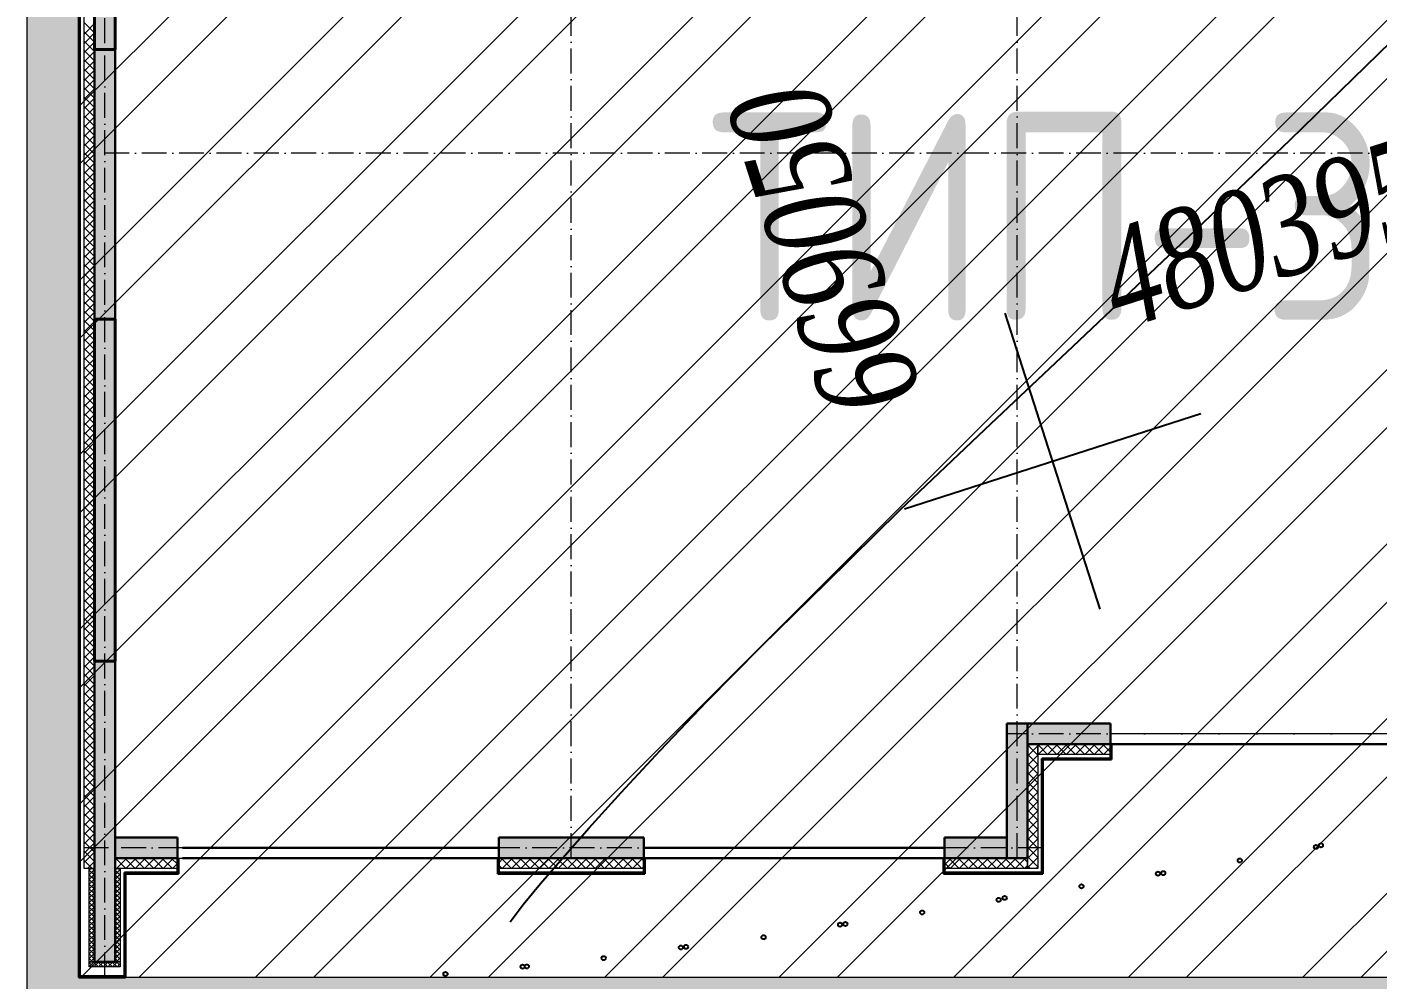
# Model space of a CAD drawing. Header units: millimetres. Extents: x 1353783 to 6492029790, y -7276956 to -512500.
# Drawn here: x 9984862 to 9987467, y -2826985 to -2825148 of the extents above; entities that cross this region are included whole.
import ezdxf
from ezdxf.enums import TextEntityAlignment as Align

# ---------------------------------------------------------------- set-up
doc = ezdxf.new("R2010")
doc.units = ezdxf.units.MM
for name, pattern in [('( Dashed )', [0.75, 0.5, -0.25]), ('ACAD_ISO10W100', [18, 12, -3, 0, -3]), ('CONTI', [0]), ('осевая', [50.8, 31.75, -6.35, 6.35, -6.35])]:
    doc.linetypes.add(name, pattern=pattern)
doc.layers.get('0').update_dxf_attribs({"lineweight": 5})
for name, color, linetype, lineweight in [('!A-DIAFRAGM типовой', 142, 'Continuous', 0), ('7земля', 7, 'Continuous', 30), ('DIAFRAGM', 46, 'Continuous', 30), ('Hatch', 254, 'Continuous', 5), ('INSULATION', 81, 'Continuous', 5), ('Room_name', 250, 'Continuous', 20), ('Room_number', 250, 'Continuous', 13), ('Ар-окна', 5, 'Continuous', 9), ('ГП-Тратуар', 3, 'Continuous', 5), ('оси', 231, 'осевая', 9)]:
    doc.layers.add(name, color=color, linetype=linetype, lineweight=lineweight)
for name, color, linetype in [('GORIZUNKNOWN', 32, 'CONTI'), ('SETKR', 7, 'CONTI'), ('SIT_LРЕЛЬЕФ', 7, 'CONTI'), ('Заливка', 7, 'Continuous'), ('РЕЛЬЕФ', 7, 'CONTI')]:
    doc.layers.add(name, color=color, linetype=linetype)
doc.styles.add('ISOCPEUR', font='', dxfattribs={"width": 0.85})
doc.styles.add('SHRFT', font='', dxfattribs={"width": 0.75})
doc.styles.get('ISOCPEUR').set_extended_font_data('ISOCPEUR')
doc.styles.get('SHRFT').set_extended_font_data('Times New Roman Cyr', italic=True)

# ---------------------------------------------------------------- blocks, each defined once
blk = doc.blocks.new('амвамвам')
at = {"lineweight": 30, "ltscale": 100, "true_color": 0x939598}
h = blk.add_hatch(color=252, dxfattribs=at)
h.dxf.hatch_style = 1
h.paths.add_polyline_path([(9894780, -3525392), (9894780, -3524892), (9899130, -3524892), (9899130, -3525392)], flags=17)
h.paths.add_polyline_path([(9891980, -3525392), (9891980, -3524892), (9880530, -3524892), (9880530, -3539792), (9906030, -3539792), (9906530, -3539792), (9906530, -3522392), (9906030, -3522392), (9906030, -3539292), (9881030, -3539292), (9881030, -3525392)])
at = {"color": 251, "lineweight": 15, "ltscale": 100, "true_color": 0x636466}
blk.add_lwpolyline([(9891980, -3525392), (9891980, -3524892), (9880530, -3524892), (9880530, -3539792), (9906030, -3539792), (9906530, -3539792), (9906530, -3522392), (9906030, -3522392), (9906030, -3539292), (9881030, -3539292), (9881030, -3525392)], close=True, dxfattribs=at)
blk = doc.blocks.new('ТИП-3')
at = {"layer": '!A-DIAFRAGM типовой', "lineweight": 0, "ltscale": 100, "true_color": 0x000000}
h = blk.add_hatch(color=18, dxfattribs=at)
h.dxf.hatch_style = 1
h.paths.add_polyline_path([(10387614, -2871481), (10387814, -2871481), (10387814, -2868581), (10387614, -2868581)])
h = blk.add_hatch(color=18, dxfattribs=at)
h.dxf.hatch_style = 1
h.paths.add_polyline_path([(10378814, -2870881), (10379014, -2870881), (10379014, -2869581), (10378814, -2869581)])
h = blk.add_hatch(color=18, dxfattribs=at)
h.dxf.hatch_style = 1
h.paths.add_polyline_path([(10379014, -2869581), (10379014, -2869781), (10379614, -2869781), (10379614, -2869581)])
h = blk.add_hatch(color=18, dxfattribs=at)
h.dxf.hatch_style = 1
h.paths.add_polyline_path([(10382514, -2869581), (10382514, -2869781), (10383914, -2869781), (10383914, -2869581)])
h = blk.add_hatch(color=18, dxfattribs=at)
h.dxf.hatch_style = 1
h.paths.add_polyline_path([(10387014, -2869581), (10387014, -2869781), (10387614, -2869781), (10387614, -2869581)])
h = blk.add_hatch(color=18, dxfattribs=at)
h.dxf.hatch_style = 1
h.paths.add_polyline_path([(10378014, -2870681), (10378014, -2870881), (10378814, -2870881), (10378814, -2870681)])
h = blk.add_hatch(color=18, dxfattribs=at)
h.dxf.hatch_style = 1
h.paths.add_polyline_path([(10387814, -2874781), (10387614, -2874781), (10387614, -2877381), (10387814, -2877381)])
at = {"layer": 'Hatch', "lineweight": 40, "ltscale": 0.5, "true_color": 0x000000}
for points in [[(10387814, -2874781), (10387614, -2874781), (10387614, -2871481), (10387814, -2871481)], [(10387814, -2879881), (10387614, -2879881), (10387614, -2877381), (10387814, -2877381)]]:
    blk.add_hatch(color=18, dxfattribs=at).paths.add_polyline_path(points)
at = {"layer": '7земля', "color": 18, "linetype": '( Dashed )', "lineweight": 20, "ltscale": 700, "true_color": 0x000000}
blk.add_line((10363414, -2868431), (10387514, -2868431), dxfattribs=at)
at = {"layer": '7земля', "color": 18, "lineweight": 30, "ltscale": 100, "true_color": 0x000000}
for p, q in [((10387514, -2869431), (10387514, -2868431)), ((10387514, -2868431), (10387964, -2868431)), ((10387524, -2869441), (10387524, -2868441)), ((10387524, -2868441), (10387954, -2868441)), ((10387954, -2868441), (10387954, -2882321)), ((10387964, -2868431), (10387964, -2882331)), ((10378664, -2870531), (10378664, -2869431)), ((10378664, -2869431), (10379624, -2869431)), ((10378674, -2870541), (10378674, -2869441)), ((10378674, -2869441), (10379614, -2869441)), ((10379614, -2869441), (10379614, -2869581)), ((10379624, -2869431), (10379624, -2869581)), ((10383924, -2869431), (10382504, -2869431)), ((10382504, -2869431), (10382504, -2869581)), ((10383914, -2869441), (10382514, -2869441)), ((10382514, -2869441), (10382514, -2869581)), ((10383914, -2869581), (10383914, -2869441)), ((10383924, -2869581), (10383924, -2869431)), ((10387004, -2869581), (10387004, -2869431)), ((10387004, -2869431), (10387514, -2869431)), ((10387014, -2869581), (10387014, -2869441)), ((10387014, -2869441), (10387524, -2869441)), ((10379614, -2869581), (10379664, -2869581)), ((10382464, -2869581), (10379664, -2869581)), ((10382514, -2869581), (10382464, -2869581)), ((10383914, -2869581), (10383964, -2869581)), ((10386964, -2869581), (10383964, -2869581)), ((10379664, -2869681), (10379614, -2869681)), ((10379664, -2869681), (10382464, -2869681)), ((10382464, -2869681), (10382514, -2869681)), ((10383964, -2869681), (10383914, -2869681)), ((10383964, -2869681), (10386964, -2869681)), ((10378004, -2870681), (10378004, -2870531)), ((10378004, -2870531), (10378664, -2870531)), ((10378014, -2870681), (10378014, -2870541)), ((10378014, -2870541), (10378674, -2870541)), ((10377964, -2870681), (10375164, -2870681)), ((10378014, -2870681), (10377964, -2870681))]:
    blk.add_line(p, q, dxfattribs=at)
at = {"layer": 'DIAFRAGM', "color": 18, "ltscale": 0.5, "true_color": 0x000000}
for p, q in [((10387814, -2868581), (10387614, -2868581)), ((10387614, -2868581), (10387614, -2871481)), ((10387814, -2871481), (10387814, -2868581)), ((10379014, -2869581), (10378814, -2869581)), ((10378814, -2869581), (10378814, -2870881)), ((10379014, -2870881), (10379014, -2869581)), ((10379014, -2869581), (10379014, -2869781)), ((10379614, -2869581), (10379014, -2869581)), ((10379614, -2869781), (10379614, -2869581)), ((10382514, -2869581), (10382514, -2869781)), ((10383914, -2869581), (10382514, -2869581)), ((10383914, -2869781), (10383914, -2869581)), ((10387014, -2869581), (10387014, -2869781)), ((10387614, -2869581), (10387014, -2869581)), ((10387614, -2869781), (10387614, -2869581)), ((10379014, -2869781), (10379614, -2869781)), ((10382514, -2869781), (10383914, -2869781)), ((10383314, -2869781), (10383114, -2869781)), ((10387014, -2869781), (10387614, -2869781)), ((10378014, -2870681), (10378014, -2870881)), ((10378814, -2870681), (10378014, -2870681)), ((10378814, -2870881), (10378814, -2870681)), ((10378014, -2870881), (10378814, -2870881)), ((10378814, -2870881), (10379014, -2870881)), ((10387614, -2871481), (10387814, -2871481)), ((10387814, -2874781), (10387614, -2874781)), ((10387614, -2874781), (10387614, -2877381)), ((10387814, -2877381), (10387814, -2874781)), ((10387614, -2876481), (10387614, -2876281)), ((10387614, -2877381), (10387814, -2877381))]:
    blk.add_line(p, q, dxfattribs=at)
at = {"layer": 'Hatch', "color": 18, "lineweight": 40, "ltscale": 0.5, "true_color": 0x000000}
for p, q in [((10387614, -2874781), (10387614, -2871481)), ((10387614, -2871481), (10387814, -2871481)), ((10387814, -2871481), (10387814, -2874781)), ((10387614, -2873541), (10387614, -2873441)), ((10387814, -2874781), (10387614, -2874781)), ((10387614, -2879881), (10387614, -2877381)), ((10387614, -2877381), (10387814, -2877381)), ((10387814, -2877381), (10387814, -2879881))]:
    blk.add_line(p, q, dxfattribs=at)
at = {"layer": 'INSULATION', "color": 18, "linetype": 'Continuous', "ltscale": 0.5, "true_color": 0x000000}
for p, q in [((10387564, -2868563), (10387596, -2868531)), ((10387591, -2868581), (10387641, -2868531)), ((10387596, -2868531), (10387646, -2868581)), ((10387636, -2868581), (10387686, -2868531)), ((10387641, -2868531), (10387691, -2868581)), ((10387681, -2868581), (10387731, -2868531)), ((10387686, -2868531), (10387736, -2868581)), ((10387726, -2868581), (10387776, -2868531)), ((10387731, -2868531), (10387781, -2868581)), ((10387771, -2868581), (10387821, -2868531)), ((10387776, -2868531), (10387826, -2868581)), ((10387816, -2868581), (10387864, -2868532)), ((10387821, -2868531), (10387864, -2868574)), ((10387564, -2868544), (10387601, -2868581)), ((10387601, -2868581), (10387564, -2868618)), ((10387564, -2868608), (10387614, -2868658)), ((10387614, -2868613), (10387564, -2868663)), ((10387564, -2868653), (10387614, -2868703)), ((10387614, -2868658), (10387564, -2868708)), ((10387582, -2868581), (10387614, -2868613)), ((10387851, -2868581), (10387814, -2868618)), ((10387814, -2868608), (10387864, -2868658)), ((10387864, -2868613), (10387814, -2868663)), ((10387814, -2868653), (10387864, -2868703)), ((10387864, -2868658), (10387814, -2868708)), ((10387832, -2868581), (10387864, -2868613)), ((10387861, -2868581), (10387864, -2868577)), ((10387564, -2868698), (10387614, -2868748)), ((10387614, -2868703), (10387564, -2868753)), ((10387564, -2868742), (10387614, -2868792)), ((10387614, -2868748), (10387564, -2868798)), ((10387564, -2868787), (10387614, -2868837)), ((10387614, -2868792), (10387564, -2868842)), ((10387814, -2868698), (10387864, -2868748)), ((10387864, -2868703), (10387814, -2868753)), ((10387814, -2868742), (10387864, -2868792)), ((10387864, -2868748), (10387814, -2868798)), ((10387814, -2868787), (10387864, -2868837)), ((10387864, -2868792), (10387814, -2868842)), ((10387564, -2868832), (10387614, -2868882)), ((10387614, -2868837), (10387564, -2868887)), ((10387564, -2868877), (10387614, -2868927)), ((10387614, -2868882), (10387564, -2868932)), ((10387564, -2868922), (10387614, -2868972)), ((10387614, -2868927), (10387564, -2868977)), ((10387814, -2868832), (10387864, -2868882)), ((10387864, -2868837), (10387814, -2868887)), ((10387814, -2868877), (10387864, -2868927)), ((10387864, -2868882), (10387814, -2868932)), ((10387814, -2868922), (10387864, -2868972)), ((10387864, -2868927), (10387814, -2868977)), ((10387564, -2868967), (10387614, -2869017)), ((10387614, -2868972), (10387564, -2869022)), ((10387564, -2869012), (10387614, -2869062)), ((10387614, -2869017), (10387564, -2869067)), ((10387564, -2869057), (10387614, -2869107)), ((10387614, -2869062), (10387564, -2869112)), ((10387814, -2868967), (10387864, -2869017)), ((10387864, -2868972), (10387814, -2869022)), ((10387814, -2869012), (10387864, -2869062)), ((10387864, -2869017), (10387814, -2869067)), ((10387814, -2869057), (10387864, -2869107)), ((10387864, -2869062), (10387814, -2869112)), ((10387564, -2869102), (10387614, -2869152)), ((10387614, -2869107), (10387564, -2869157)), ((10387564, -2869147), (10387614, -2869197)), ((10387614, -2869152), (10387564, -2869202)), ((10387564, -2869191), (10387614, -2869241)), ((10387814, -2869102), (10387864, -2869152)), ((10387864, -2869107), (10387814, -2869157)), ((10387814, -2869147), (10387864, -2869197)), ((10387864, -2869152), (10387814, -2869202)), ((10387814, -2869191), (10387864, -2869241)), ((10387614, -2869197), (10387564, -2869247)), ((10387564, -2869236), (10387614, -2869286)), ((10387614, -2869241), (10387564, -2869291)), ((10387564, -2869281), (10387614, -2869331)), ((10387614, -2869286), (10387564, -2869336)), ((10387864, -2869197), (10387814, -2869247)), ((10387814, -2869236), (10387864, -2869286)), ((10387864, -2869241), (10387814, -2869291)), ((10387814, -2869281), (10387864, -2869331)), ((10387864, -2869286), (10387814, -2869336)), ((10387564, -2869326), (10387614, -2869376)), ((10387614, -2869331), (10387564, -2869381)), ((10387564, -2869371), (10387614, -2869421)), ((10387614, -2869376), (10387564, -2869426)), ((10387564, -2869416), (10387614, -2869466)), ((10387614, -2869421), (10387564, -2869471)), ((10387814, -2869326), (10387864, -2869376)), ((10387864, -2869331), (10387814, -2869381)), ((10387814, -2869371), (10387864, -2869421)), ((10387864, -2869376), (10387814, -2869426)), ((10387814, -2869416), (10387864, -2869466)), ((10387864, -2869421), (10387814, -2869471)), ((10378714, -2869497), (10378731, -2869481)), ((10378714, -2869587), (10378814, -2869487)), ((10378814, -2869597), (10378714, -2869497)), ((10378714, -2869677), (10378814, -2869577)), ((10378814, -2869508), (10378788, -2869481)), ((10378814, -2869509), (10378842, -2869481)), ((10378814, -2869543), (10378852, -2869581)), ((10378832, -2869581), (10378932, -2869481)), ((10378842, -2869481), (10378942, -2869581)), ((10378922, -2869581), (10379022, -2869481)), ((10378932, -2869481), (10379032, -2869581)), ((10379011, -2869581), (10379111, -2869481)), ((10379022, -2869481), (10379122, -2869581)), ((10379101, -2869581), (10379201, -2869481)), ((10379111, -2869481), (10379211, -2869581)), ((10379191, -2869581), (10379291, -2869481)), ((10379201, -2869481), (10379301, -2869581)), ((10379281, -2869581), (10379381, -2869481)), ((10379291, -2869481), (10379391, -2869581)), ((10379371, -2869581), (10379471, -2869481)), ((10379381, -2869481), (10379481, -2869581)), ((10379460, -2869581), (10379560, -2869481)), ((10379471, -2869481), (10379571, -2869581)), ((10379550, -2869581), (10379614, -2869517)), ((10379560, -2869481), (10379614, -2869535)), ((10382514, -2869500), (10382534, -2869481)), ((10382514, -2869551), (10382544, -2869581)), ((10382524, -2869581), (10382624, -2869481)), ((10382534, -2869481), (10382634, -2869581)), ((10382613, -2869581), (10382713, -2869481)), ((10382624, -2869481), (10382724, -2869581)), ((10382703, -2869581), (10382803, -2869481)), ((10382713, -2869481), (10382813, -2869581)), ((10382793, -2869581), (10382893, -2869481)), ((10382803, -2869481), (10382903, -2869581)), ((10382883, -2869581), (10382983, -2869481)), ((10382893, -2869481), (10382993, -2869581)), ((10382973, -2869581), (10383073, -2869481)), ((10382983, -2869481), (10383083, -2869581)), ((10383062, -2869581), (10383162, -2869481)), ((10383073, -2869481), (10383173, -2869581)), ((10383152, -2869581), (10383252, -2869481)), ((10383162, -2869481), (10383262, -2869581)), ((10383242, -2869581), (10383342, -2869481)), ((10383252, -2869481), (10383352, -2869581)), ((10383332, -2869581), (10383432, -2869481)), ((10383342, -2869481), (10383442, -2869581)), ((10383422, -2869581), (10383522, -2869481)), ((10383432, -2869481), (10383532, -2869581)), ((10383511, -2869581), (10383611, -2869481)), ((10383522, -2869481), (10383622, -2869581)), ((10383601, -2869581), (10383701, -2869481)), ((10383611, -2869481), (10383711, -2869581)), ((10383691, -2869581), (10383791, -2869481)), ((10383701, -2869481), (10383801, -2869581)), ((10383781, -2869581), (10383881, -2869481)), ((10383791, -2869481), (10383891, -2869581)), ((10383871, -2869581), (10383914, -2869537)), ((10383881, -2869481), (10383914, -2869514)), ((10387014, -2869529), (10387062, -2869481)), ((10387014, -2869523), (10387073, -2869581)), ((10387052, -2869581), (10387152, -2869481)), ((10387062, -2869481), (10387162, -2869581)), ((10387142, -2869581), (10387242, -2869481)), ((10387152, -2869481), (10387252, -2869581)), ((10387232, -2869581), (10387332, -2869481)), ((10387242, -2869481), (10387342, -2869581)), ((10387322, -2869581), (10387422, -2869481)), ((10387332, -2869481), (10387432, -2869581)), ((10387411, -2869581), (10387511, -2869481)), ((10387422, -2869481), (10387522, -2869581)), ((10387501, -2869581), (10387601, -2869481)), ((10387511, -2869481), (10387611, -2869581)), ((10387564, -2869461), (10387584, -2869481)), ((10387591, -2869581), (10387614, -2869558)), ((10387614, -2869466), (10387599, -2869481)), ((10387601, -2869481), (10387614, -2869494)), ((10387814, -2869461), (10387834, -2869481)), ((10387814, -2869548), (10387882, -2869481)), ((10387814, -2869638), (10387914, -2869538)), ((10387914, -2869648), (10387814, -2869548)), ((10387914, -2869559), (10387837, -2869481)), ((10387864, -2869466), (10387849, -2869481)), ((10378814, -2869687), (10378714, -2869587)), ((10378714, -2869767), (10378814, -2869667)), ((10378814, -2869777), (10378714, -2869677)), ((10387814, -2869728), (10387914, -2869628)), ((10387914, -2869738), (10387814, -2869638)), ((10378714, -2869857), (10378814, -2869757)), ((10378814, -2869867), (10378714, -2869767)), ((10387814, -2869818), (10387914, -2869718)), ((10387914, -2869828), (10387814, -2869728)), ((10387814, -2869908), (10387914, -2869808)), ((10387914, -2869918), (10387814, -2869818)), ((10378714, -2869946), (10378814, -2869846)), ((10378814, -2869957), (10378714, -2869857)), ((10378714, -2870036), (10378814, -2869936)), ((10378814, -2870046), (10378714, -2869946)), ((10387814, -2869997), (10387914, -2869897)), ((10387914, -2870008), (10387814, -2869908)), ((10378714, -2870126), (10378814, -2870026)), ((10378814, -2870136), (10378714, -2870036)), ((10387814, -2870087), (10387914, -2869987)), ((10387914, -2870097), (10387814, -2869997)), ((10387814, -2870177), (10387914, -2870077)), ((10387914, -2870187), (10387814, -2870087)), ((10378714, -2870216), (10378814, -2870116)), ((10378814, -2870226), (10378714, -2870126)), ((10378714, -2870306), (10378814, -2870206)), ((10378814, -2870316), (10378714, -2870216)), ((10387814, -2870267), (10387914, -2870167)), ((10387914, -2870277), (10387814, -2870177)), ((10378714, -2870395), (10378814, -2870295)), ((10378814, -2870406), (10378714, -2870306)), ((10387814, -2870357), (10387914, -2870257)), ((10387914, -2870367), (10387814, -2870267)), ((10387814, -2870446), (10387914, -2870346)), ((10387914, -2870457), (10387814, -2870357)), ((10378714, -2870485), (10378814, -2870385)), ((10378814, -2870495), (10378714, -2870395)), ((10378714, -2870575), (10378814, -2870475)), ((10378814, -2870585), (10378714, -2870485)), ((10387814, -2870536), (10387914, -2870436)), ((10387914, -2870546), (10387814, -2870446)), ((10378014, -2870647), (10378081, -2870581)), ((10378014, -2870604), (10378091, -2870681)), ((10378071, -2870681), (10378171, -2870581)), ((10378081, -2870581), (10378181, -2870681)), ((10378160, -2870681), (10378260, -2870581)), ((10378171, -2870581), (10378271, -2870681)), ((10378250, -2870681), (10378350, -2870581)), ((10378260, -2870581), (10378360, -2870681)), ((10378340, -2870681), (10378440, -2870581)), ((10378350, -2870581), (10378450, -2870681)), ((10378430, -2870681), (10378530, -2870581)), ((10378440, -2870581), (10378540, -2870681)), ((10378520, -2870681), (10378620, -2870581)), ((10378530, -2870581), (10378630, -2870681)), ((10378609, -2870681), (10378709, -2870581)), ((10378620, -2870581), (10378714, -2870676)), ((10378709, -2870581), (10378714, -2870586)), ((10378714, -2870665), (10378814, -2870565)), ((10378814, -2870675), (10378714, -2870575)), ((10387814, -2870626), (10387914, -2870526)), ((10387914, -2870636), (10387814, -2870536)), ((10387814, -2870716), (10387914, -2870616)), ((10387914, -2870726), (10387814, -2870626)), ((10378699, -2870681), (10378714, -2870666)), ((10378730, -2870681), (10378714, -2870665)), ((10378788, -2870681), (10378814, -2870655)), ((10387814, -2870806), (10387914, -2870706)), ((10387914, -2870816), (10387814, -2870716)), ((10387814, -2870895), (10387914, -2870795)), ((10387914, -2870906), (10387814, -2870806)), ((10387814, -2870985), (10387914, -2870885)), ((10387914, -2870995), (10387814, -2870895)), ((10387814, -2871075), (10387914, -2870975)), ((10387914, -2871085), (10387814, -2870985)), ((10387814, -2871165), (10387914, -2871065)), ((10387914, -2871175), (10387814, -2871075)), ((10387814, -2871255), (10387914, -2871155)), ((10387914, -2871265), (10387814, -2871165)), ((10387814, -2871344), (10387914, -2871244)), ((10387914, -2871355), (10387814, -2871255)), ((10387814, -2871434), (10387914, -2871334)), ((10387914, -2871444), (10387814, -2871344)), ((10387814, -2871524), (10387914, -2871424)), ((10387914, -2871534), (10387814, -2871434)), ((10387814, -2871614), (10387914, -2871514)), ((10387914, -2871624), (10387814, -2871524)), ((10387814, -2871704), (10387914, -2871604)), ((10387914, -2871714), (10387814, -2871614)), ((10387814, -2871793), (10387914, -2871693)), ((10387914, -2871804), (10387814, -2871704)), ((10387814, -2871883), (10387914, -2871783)), ((10387914, -2871893), (10387814, -2871793)), ((10387814, -2871973), (10387914, -2871873)), ((10387914, -2871983), (10387814, -2871883)), ((10387814, -2872063), (10387914, -2871963)), ((10387914, -2872073), (10387814, -2871973)), ((10387814, -2872153), (10387914, -2872053)), ((10387914, -2872163), (10387814, -2872063)), ((10387814, -2872242), (10387914, -2872142)), ((10387914, -2872253), (10387814, -2872153)), ((10387814, -2872332), (10387914, -2872232)), ((10387914, -2872342), (10387814, -2872242)), ((10387814, -2872422), (10387914, -2872322)), ((10387914, -2872432), (10387814, -2872332)), ((10387814, -2872512), (10387914, -2872412)), ((10387914, -2872522), (10387814, -2872422)), ((10387814, -2872602), (10387914, -2872502)), ((10387914, -2872612), (10387814, -2872512)), ((10387814, -2872691), (10387914, -2872591)), ((10387914, -2872702), (10387814, -2872602)), ((10387814, -2872781), (10387914, -2872681)), ((10387914, -2872791), (10387814, -2872691)), ((10387814, -2872871), (10387914, -2872771)), ((10387914, -2872881), (10387814, -2872781)), ((10387814, -2872961), (10387914, -2872861)), ((10387914, -2872971), (10387814, -2872871)), ((10387814, -2873051), (10387914, -2872951)), ((10387914, -2873061), (10387814, -2872961)), ((10387814, -2873140), (10387914, -2873040)), ((10387914, -2873151), (10387814, -2873051)), ((10387814, -2873230), (10387914, -2873130)), ((10387914, -2873240), (10387814, -2873140)), ((10387814, -2873320), (10387914, -2873220)), ((10387914, -2873330), (10387814, -2873230)), ((10387814, -2873410), (10387914, -2873310)), ((10387914, -2873420), (10387814, -2873320)), ((10387814, -2873500), (10387914, -2873400)), ((10387914, -2873510), (10387814, -2873410)), ((10387814, -2873589), (10387914, -2873489)), ((10387914, -2873600), (10387814, -2873500)), ((10387814, -2873679), (10387914, -2873579)), ((10387914, -2873689), (10387814, -2873589)), ((10387814, -2873769), (10387914, -2873669)), ((10387914, -2873779), (10387814, -2873679)), ((10387814, -2873859), (10387914, -2873759)), ((10387914, -2873869), (10387814, -2873769)), ((10387814, -2873949), (10387914, -2873849)), ((10387914, -2873959), (10387814, -2873859)), ((10387814, -2874038), (10387914, -2873938)), ((10387914, -2874049), (10387814, -2873949)), ((10387814, -2874128), (10387914, -2874028)), ((10387914, -2874138), (10387814, -2874038)), ((10387814, -2874218), (10387914, -2874118)), ((10387914, -2874228), (10387814, -2874128)), ((10387814, -2874308), (10387914, -2874208)), ((10387914, -2874318), (10387814, -2874218)), ((10387814, -2874398), (10387914, -2874298)), ((10387914, -2874408), (10387814, -2874308)), ((10387814, -2874487), (10387914, -2874387)), ((10387914, -2874498), (10387814, -2874398)), ((10387814, -2874577), (10387914, -2874477)), ((10387914, -2874587), (10387814, -2874487)), ((10387814, -2874667), (10387914, -2874567)), ((10387914, -2874677), (10387814, -2874577)), ((10387814, -2874757), (10387914, -2874657)), ((10387914, -2874767), (10387814, -2874667)), ((10387814, -2874847), (10387914, -2874747)), ((10387914, -2874857), (10387814, -2874757)), ((10387814, -2874936), (10387914, -2874836)), ((10387914, -2874947), (10387814, -2874847)), ((10387814, -2875026), (10387914, -2874926)), ((10387914, -2875036), (10387814, -2874936)), ((10387814, -2875116), (10387914, -2875016)), ((10387914, -2875126), (10387814, -2875026)), ((10387814, -2875206), (10387914, -2875106)), ((10387914, -2875216), (10387814, -2875116)), ((10387814, -2875296), (10387914, -2875196)), ((10387914, -2875306), (10387814, -2875206)), ((10387814, -2875385), (10387914, -2875285)), ((10387914, -2875396), (10387814, -2875296)), ((10387814, -2875475), (10387914, -2875375)), ((10387914, -2875485), (10387814, -2875385)), ((10387814, -2875565), (10387914, -2875465)), ((10387914, -2875575), (10387814, -2875475)), ((10387814, -2875655), (10387914, -2875555)), ((10387914, -2875665), (10387814, -2875565)), ((10387814, -2875745), (10387914, -2875645)), ((10387914, -2875755), (10387814, -2875655)), ((10387814, -2875834), (10387914, -2875734)), ((10387914, -2875845), (10387814, -2875745)), ((10387814, -2875924), (10387914, -2875824)), ((10387914, -2875934), (10387814, -2875834)), ((10387814, -2876014), (10387914, -2875914)), ((10387914, -2876024), (10387814, -2875924)), ((10387814, -2876104), (10387914, -2876004)), ((10387914, -2876114), (10387814, -2876014)), ((10387814, -2876194), (10387914, -2876094)), ((10387914, -2876204), (10387814, -2876104)), ((10387814, -2876284), (10387914, -2876184)), ((10387914, -2876294), (10387814, -2876194)), ((10387814, -2876373), (10387914, -2876273)), ((10387914, -2876384), (10387814, -2876284)), ((10387814, -2876463), (10387914, -2876363)), ((10387914, -2876473), (10387814, -2876373)), ((10387814, -2876553), (10387914, -2876453)), ((10387914, -2876563), (10387814, -2876463)), ((10387814, -2876643), (10387914, -2876543)), ((10387914, -2876653), (10387814, -2876553)), ((10387814, -2876733), (10387914, -2876633)), ((10387914, -2876743), (10387814, -2876643)), ((10387814, -2876822), (10387914, -2876722)), ((10387914, -2876833), (10387814, -2876733)), ((10387814, -2876912), (10387914, -2876812)), ((10387914, -2876922), (10387814, -2876822)), ((10387814, -2877002), (10387914, -2876902)), ((10387914, -2877012), (10387814, -2876912)), ((10387814, -2877092), (10387914, -2876992)), ((10387914, -2877102), (10387814, -2877002)), ((10387814, -2877182), (10387914, -2877082)), ((10387914, -2877192), (10387814, -2877092)), ((10387814, -2877271), (10387914, -2877171)), ((10387914, -2877282), (10387814, -2877182)), ((10387814, -2877361), (10387914, -2877261)), ((10387914, -2877371), (10387814, -2877271)), ((10387814, -2877451), (10387914, -2877351)), ((10387914, -2877461), (10387814, -2877361)), ((10387814, -2877541), (10387914, -2877441)), ((10387914, -2877551), (10387814, -2877451)), ((10387814, -2877631), (10387914, -2877531)), ((10387914, -2877641), (10387814, -2877541))]:
    blk.add_line(p, q, dxfattribs=at)
at = {"layer": 'INSULATION', "color": 18, "ltscale": 0.5, "true_color": 0x000000}
for p, q in [((10387564, -2868581), (10387564, -2868531)), ((10387564, -2868531), (10387864, -2868531)), ((10387864, -2868531), (10387864, -2868581)), ((10387564, -2869481), (10387564, -2868581)), ((10387564, -2868581), (10387614, -2868581)), ((10387864, -2868581), (10387564, -2868581)), ((10387614, -2868581), (10387614, -2869481)), ((10387814, -2869481), (10387814, -2868581)), ((10387814, -2868581), (10387864, -2868581)), ((10387864, -2868581), (10387864, -2869481)), ((10378714, -2869481), (10378814, -2869481)), ((10378714, -2870681), (10378714, -2869481)), ((10378814, -2869581), (10378814, -2869481)), ((10378814, -2869481), (10379614, -2869481)), ((10378814, -2869481), (10378814, -2870681)), ((10379614, -2869581), (10378814, -2869581)), ((10379614, -2869481), (10379614, -2869581)), ((10382514, -2869581), (10382514, -2869481)), ((10382514, -2869481), (10383914, -2869481)), ((10383914, -2869581), (10382514, -2869581)), ((10383914, -2869481), (10383914, -2869581)), ((10387014, -2869581), (10387014, -2869481)), ((10387014, -2869481), (10387614, -2869481)), ((10387614, -2869581), (10387014, -2869581)), ((10387614, -2869481), (10387564, -2869481)), ((10387614, -2869481), (10387614, -2869581)), ((10387814, -2869481), (10387914, -2869481)), ((10387814, -2880781), (10387814, -2869481)), ((10387864, -2869481), (10387814, -2869481)), ((10387914, -2869481), (10387914, -2880781)), ((10378014, -2870681), (10378014, -2870581)), ((10378014, -2870581), (10378714, -2870581)), ((10378714, -2870581), (10378714, -2870681)), ((10378714, -2870681), (10378014, -2870681)), ((10378814, -2870681), (10378714, -2870681))]:
    blk.add_line(p, q, dxfattribs=at)
at = {"layer": 'Ар-окна', "color": 18, "lineweight": 5, "true_color": 0x000000}
for p, q in [((10379614, -2869681), (10379614, -2869581)), ((10382514, -2869681), (10382514, -2869581)), ((10383914, -2869681), (10383914, -2869581)), ((10387014, -2869581), (10386964, -2869581)), ((10387014, -2869681), (10387014, -2869581)), ((10386964, -2869681), (10387014, -2869681)), ((10378014, -2870781), (10378014, -2870681)), ((10375164, -2870781), (10377964, -2870781)), ((10377964, -2870781), (10378014, -2870781))]:
    blk.add_line(p, q, dxfattribs=at)
at = {"layer": 'оси', "color": 251, "linetype": 'ACAD_ISO10W100', "lineweight": 13, "ltscale": 20, "true_color": 0x636466}
for p, q in [((10387714, -2868431), (10387714, -2883281)), ((10378914, -2869581), (10378914, -2882331)), ((10383214, -2869581), (10383214, -2882331)), ((10378664, -2869681), (10387964, -2869681)), ((10362964, -2870781), (10379014, -2870781)), ((10362964, -2876381), (10387814, -2876381))]:
    blk.add_line(p, q, dxfattribs=at)
blk = doc.blocks.new('BL_333')
at = {"color": 0}
for p, q in [((0, -3), (0, 3)), ((-3, 0), (3, 0))]:
    blk.add_line(p, q, dxfattribs=at)
blk = doc.blocks.new('оо')
at = {"layer": 'GORIZUNKNOWN', "color": 9, "true_color": 0xc7c8ca}
blk.add_lwpolyline([(222862.053, -3431711.362), (222862.223, -3431711.242), (222862.443, -3431711.102), (222862.723, -3431710.932), (222863.053, -3431710.732), (222863.453, -3431710.502), (222863.933, -3431710.232), (222864.503, -3431709.922), (222865.173, -3431709.572), (222865.953, -3431709.182), (222866.843, -3431708.732), (222867.863, -3431708.242), (222868.993, -3431707.702), (222870.223, -3431707.112), (222871.523, -3431706.482), (222872.893, -3431705.802)], dxfattribs=at)
at = {"layer": 'SIT_LРЕЛЬЕФ', "color": 9, "true_color": 0xc7c8ca}
for centre in [(222861.303, -3431711.652), (222862.033, -3431711.812), (222862.073, -3431711.822), (222862.803, -3431711.972), (222863.543, -3431712.102), (222863.593, -3431712.112), (222864.333, -3431712.252), (222865.073, -3431712.362), (222865.123, -3431712.372), (222865.863, -3431712.492), (222866.603, -3431712.602), (222866.663, -3431712.602), (222867.403, -3431712.722), (222868.143, -3431712.832), (222868.193, -3431712.842), (222868.933, -3431712.952), (222869.673, -3431713.052), (222869.723, -3431713.052)]:
    blk.add_circle(centre, 0.02, dxfattribs=at)
at = {"layer": 'SETKR', "color": 9, "true_color": 0xc7c8ca, "xscale": 0.5000000000000001, "yscale": 0.5000000000000001, "zscale": 0.5000000000000001}
blk.add_blockref('BL_333', (222868.393, -3431708.732), dxfattribs=at)
at = {"layer": 'РЕЛЬЕФ', "color": 9, "true_color": 0xc7c8ca, "style": 'SHRFT', "width": 0.75}
blk.add_text('669050', height=0.95, rotation=90, dxfattribs=at).set_placement((222867.393, -3431707.732))
blk.add_text('4803950', height=0.95, dxfattribs=at).set_placement((222869.393, -3431707.732))
blk = doc.blocks.new('RM_AREA')
at = {"layer": 'Room_number', "color": 0, "linetype": 'ByBlock', "lineweight": -2, "style": 'ISOCPEUR', "width": 0.85}
blk.add_attdef('ROOM_NAME', text='', height=3, dxfattribs=at).set_placement((0, 5), align=Align.CENTER)
at = {"layer": 'Room_number', "linetype": 'ByBlock', "lineweight": -2, "style": 'ISOCPEUR', "width": 0.85}
blk.add_attdef('AREA', text='', height=3, dxfattribs=at).set_placement((0, 0), align=Align.CENTER)

msp = doc.modelspace()

# ---------------------------------------------------------------- hatches: boundary and pattern name
at = {"layer": 'Заливка', "lineweight": 5, "ltscale": 100, "true_color": 0xc7ffc7}
h = msp.add_hatch(dxfattribs=at)
h.set_pattern_fill('ANSI32', color=254, scale=25)
h.set_pattern_definition([(45, (298297.6, 0), (-168.379802, 168.379802), []), (45, (298409.85, 0), (-168.379802, 168.379802), [])])
h.paths.add_polyline_path([(9984962.4, -2824201.7), (9989962.4, -2824201.7), (9989962.4, -2826981.7), (9984962.4, -2826981.7)])

# ---------------------------------------------------------------- linework, layer by layer
at = {"layer": 'Заливка', "color": 254, "lineweight": 5, "ltscale": 100, "true_color": 0xc7ffc7}
msp.add_lwpolyline([(9984962.4, -2824201.7), (9989962.4, -2824201.7), (9989962.4, -2826981.7), (9984962.4, -2826981.7)], close=True, dxfattribs=at)

# ---------------------------------------------------------------- block references
at = {"color": 1, "lineweight": 30, "xscale": 0.1999999999999998, "yscale": 0.1999999999999998, "zscale": 0.1999999999999998, "rotation": 359.9999889757423}
msp.add_blockref('амвамвам', (8008756.4, -2119122.9), dxfattribs=at)
at = {"layer": 'ГП-Тратуар', "color": 3, "lineweight": 30, "xscale": 0.1999999999999999, "yscale": 0.1999999999999999, "zscale": 0.1999999999999999, "rotation": 179.9999889757269}
msp.add_blockref('ТИП-3', (12062555.1, -3400668.2), dxfattribs=at)
at = {"layer": 'Заливка', "color": 254, "lineweight": 5, "ltscale": 100, "true_color": 0xc7ffc7}
ref = msp.add_blockref('RM_AREA', (9987399.4, -2824372.3), dxfattribs=dict(at, xscale=-11.99999999999999, yscale=12, zscale=11.99999999999999, rotation=180.0000000931877))
ref.add_attrib('ROOM_NAME', 'ТИП-3', dxfattribs={"layer": 'Room_name', "color": 0, "linetype": 'ByBlock', "lineweight": -2, "height": 400, "rotation": 0, "style": 'ISOCPEUR', "width": 0.85}).set_placement((9986829.3, -2825714.2), align=Align.CENTER)
at = {"layer": 'РЕЛЬЕФ', "color": 240, "lineweight": 30, "true_color": 0xed1f24, "xscale": 200.0000000000001, "yscale": 200.0000000000001, "zscale": 200.0000000000001, "rotation": 17.80578495452471}
msp.add_blockref('оо', (-242329121, 637008728.1), dxfattribs=at)

doc.saveas('drawing.dxf')
